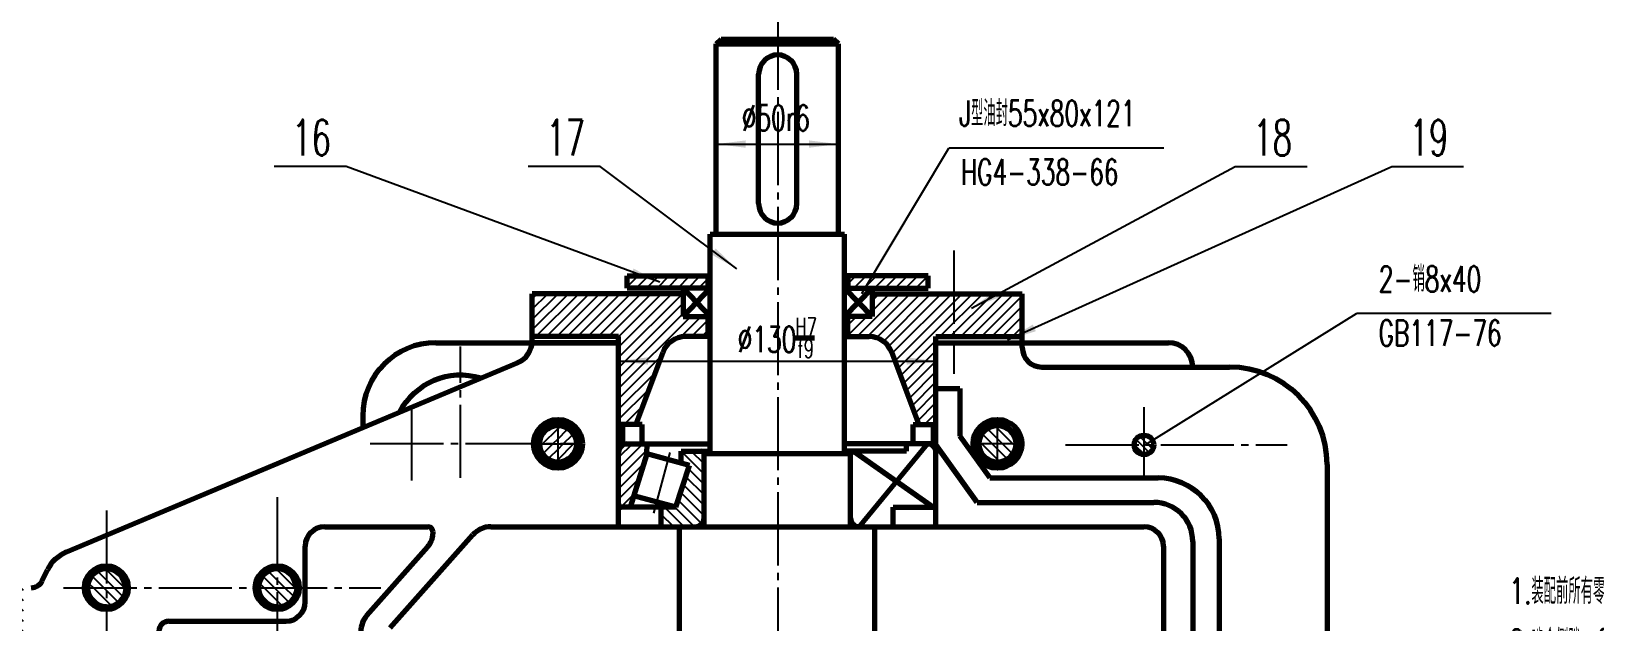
# Model space of a CAD drawing. Header units: millimetres. Extents: x -891 to 891, y -630 to 630.
# Drawn here: x -569 to 71, y -229 to 13 of the extents above; entities that cross this region are included whole.
import ezdxf

# ---------------------------------------------------------------- set-up
doc = ezdxf.new("R2010")
doc.units = ezdxf.units.MM
doc.linetypes.add('EB_DASHDOT', pattern=[39, 30, -3, 3, -3])
for name, color, linetype, lineweight in [('CAXA0', 7, 'Continuous', 70), ('CAXA1', 1, 'EB_DASHDOT', 25), ('CAXA4', 3, 'Continuous', 25), ('CAXA5', 4, 'Continuous', 25)]:
    doc.layers.add(name, color=color, linetype=linetype, lineweight=lineweight)
doc.styles.add('UserTxtStyle1', font='txt', dxfattribs={"width": 0.667, "bigfont": 'gbcbig.shx'})
doc.styles.add('UserTxtStyle5', font='txt', dxfattribs={"width": 0.629288, "bigfont": 'gbcbig.shx'})
doc.styles.add('机械', font='txt', dxfattribs={"width": 0.667, "bigfont": 'gbcbig.shx'})
doc.styles.add('标准', font='SIMFANG.TTF', dxfattribs={"width": 0.667})
doc.dimstyles.new('标准', dxfattribs={"dimscale": 3, "dimtxt": 2.6, "dimasz": 4, "dimexe": 2, "dimexo": 0, "dimtad": 1, "dimdec": 1, "dimdsep": 46, "dimtxsty": '标准', "dimcen": 0, "dimdle": 6, "dimaunit": 1, "dimazin": 2, "dimtfac": 1, "dimtdec": 3, "dimtmove": 0, "dimatfit": 3, "dimfxl": 1, "dimtolj": 1, "dimtzin": 0, "dimarcsym": 0})

# ---------------------------------------------------------------- blocks, each defined once
blk = doc.blocks.new('CAXBLOCK8', base_point=(-263.9, -190.39))
at = {"layer": 'CAXA0', "color": 0, "linetype": 'Continuous', "lineweight": 25}
for p, q in [((-293.9, -168.88), (-303.34, -159.44)), ((-293.9, -164.64), (-299.14, -159.39)), ((-293.92, -160.37), (-294.88, -159.41)), ((-302.5, -164.52), (-303.34, -163.68)), ((-293.9, -177.36), (-301.36, -169.9)), ((-293.9, -173.12), (-300.32, -166.7)), ((-293.9, -185.85), (-303.46, -176.29)), ((-293.9, -181.61), (-302.41, -173.09)), ((-306.33, -190.39), (-311.4, -185.32)), ((-302.08, -190.39), (-310.08, -182.39)), ((-297.84, -190.39), (-305.84, -182.39)), ((-294.78, -189.21), (-304.51, -179.48)), ((-310.57, -190.39), (-311.4, -189.56))]:
    blk.add_line(p, q, dxfattribs=at)
blk = doc.blocks.new('CAXBLOCK9', base_point=(-263.9, -190.39))
at = {"layer": 'CAXA0', "color": 0, "linetype": 'Continuous', "lineweight": 25}
for p, q in [((-318.99, -156.39), (-328.9, -166.3)), ((-323.24, -156.39), (-328.9, -162.05)), ((-317.3, -158.94), (-328.9, -170.54)), ((-318.56, -164.45), (-328.9, -174.78)), ((-320.52, -170.64), (-328.9, -179.03)), ((-322.47, -176.84), (-327.99, -182.36))]:
    blk.add_line(p, q, dxfattribs=at)
blk = doc.blocks.new('CAXBLOCK18', base_point=(152.61, -300))
at = {"layer": 'CAXA0', "linetype": 'Continuous', "lineweight": 25, "attachment_point": 1, "style": 'UserTxtStyle1'}
for s, insert, char_height in [('技术要求', (131.19, -164.31), 21), ('1.装配前所有零件进行清洗，机体内壁涂耐油油漆。', (35.97, -211.52), 10.5), ('2.啮合侧隙 Cn之大小用铅丝来检测，保证侧隙不小于', (35.97, -232.45), 10.5), ('0.17，所有铅丝直径不得大于最小侧隙的二倍。', (35.97, -253.3), 10.5), ('3.用涂色法检验斑点，按齿高和齿长接触斑点都不少于', (35.97, -274.15), 10.5), ('50%。', (35.97, -295.62), 10.5), ('4.调整固定轴承时应留轴向间隙0.05。', (35.97, -315.85), 10.5), ('5。减速器剖分面、各接触面及密封处均不许漏油，剖', (35.97, -336.7), 10.5), ('分面可允许涂密封胶或水玻璃。', (35.97, -357.64), 10.5), ('6.机盖上吊耳钩只用于吊机盖，吊起整机时用机座上的', (35.97, -378.4), 10.5), ('吊钩。', (35.97, -399.6), 10.5), ('7.减速器装45号机油至规定高度。', (35.97, -420.1), 10.5), ('8 . 减速器表面涂灰色油漆。', (35.97, -441.13), 10.5)]:
    blk.add_mtext(s, dxfattribs=dict(at, insert=insert, char_height=char_height))
blk = doc.blocks.new('CAXBLOCK26', base_point=(-305.88, -102.02))
at = {"layer": 'CAXA5', "color": 0, "linetype": 'Continuous', "lineweight": 25}
for p, q in [((-325.4, -92.06), (-320.89, -87.55)), ((-325.4, -87.81), (-325.14, -87.55)), ((-321.65, -92.55), (-316.65, -87.55)), ((-317.41, -92.55), (-312.41, -87.55)), ((-313.17, -92.55), (-308.17, -87.55)), ((-308.92, -92.55), (-303.92, -87.55)), ((-304.68, -92.55), (-299.68, -87.55)), ((-300.44, -92.55), (-295.44, -87.55)), ((-296.2, -92.55), (-292.39, -88.75)), ((-364.26, -109.7), (-349.46, -94.9)), ((-364.26, -105.46), (-353.7, -94.9)), ((-364.26, -101.21), (-357.95, -94.9)), ((-364.26, -96.97), (-362.19, -94.9)), ((-362.74, -112.43), (-345.22, -94.9)), ((-358.5, -112.43), (-340.98, -94.9)), ((-354.26, -112.43), (-336.73, -94.9)), ((-350.01, -112.43), (-332.49, -94.9)), ((-345.77, -112.43), (-328.25, -94.9)), ((-341.53, -112.43), (-324, -94.9)), ((-337.29, -112.43), (-319.76, -94.9)), ((-333.04, -112.43), (-315.52, -94.9)), ((-328.9, -112.52), (-311.28, -94.9)), ((-328.9, -116.77), (-307.03, -94.9)), ((-328.9, -121.01), (-302.79, -94.9)), ((-328.9, -125.25), (-302.4, -98.76)), ((-328.9, -129.5), (-302.4, -103)), ((-328.9, -133.74), (-299.34, -104.18)), ((-303.57, -112.65), (-295.09, -104.18)), ((-299.1, -112.43), (-292.34, -105.67)), ((-294.86, -112.43), (-292.34, -109.91)), ((-328.9, -137.98), (-311.42, -120.5)), ((-328.9, -142.22), (-313.95, -127.27)), ((-328.9, -146.47), (-316.48, -134.04)), ((-326.58, -148.39), (-319.01, -140.82)), ((-322.34, -148.39), (-321.54, -147.59))]:
    blk.add_line(p, q, dxfattribs=at)
blk = doc.blocks.new('CAXBLOCK27', base_point=(-207.57, -115.79))
at = {"layer": 'CAXA5', "color": 0, "linetype": 'Continuous', "lineweight": 25}
for p, q in [((-231.22, -112.43), (-213.7, -94.9)), ((-226.98, -112.43), (-209.45, -94.9)), ((-225.04, -102), (-217.94, -94.9)), ((-225.04, -97.76), (-222.18, -94.9)), ((-223.23, -112.92), (-205.21, -94.9)), ((-220.42, -114.36), (-200.97, -94.9)), ((-218.3, -116.48), (-196.73, -94.9)), ((-216.84, -119.26), (-192.48, -94.9)), ((-215.69, -122.35), (-188.24, -94.9)), ((-214.53, -125.44), (-184, -94.9)), ((-197.28, -112.43), (-179.76, -94.9)), ((-193.04, -112.43), (-175.51, -94.9)), ((-188.79, -112.43), (-171.27, -94.9)), ((-184.55, -112.43), (-167.03, -94.9)), ((-180.31, -112.43), (-163.54, -95.66)), ((-176.06, -112.43), (-163.54, -99.9)), ((-235.1, -112.06), (-227.21, -104.18)), ((-235.1, -107.82), (-231.45, -104.18)), ((-171.82, -112.43), (-163.54, -104.14)), ((-167.58, -112.43), (-163.54, -108.39)), ((-213.38, -128.53), (-198.9, -114.05)), ((-212.23, -131.62), (-198.9, -118.29)), ((-211.07, -134.71), (-198.9, -122.53)), ((-209.92, -137.79), (-198.9, -126.77)), ((-208.77, -140.88), (-198.9, -131.02)), ((-207.61, -143.97), (-198.9, -135.26)), ((-206.46, -147.06), (-198.9, -139.5)), ((-203.55, -148.39), (-198.9, -143.75)), ((-199.3, -148.39), (-198.9, -147.99))]:
    blk.add_line(p, q, dxfattribs=at)
blk = doc.blocks.new('CAXBLOCK28', base_point=(-194.96, -83.22))
at = {"layer": 'CAXA5', "color": 0, "linetype": 'Continuous', "lineweight": 25}
for p, q in [((-235.05, -90.8), (-231.8, -87.55)), ((-232.56, -92.55), (-227.56, -87.55)), ((-228.31, -92.55), (-223.31, -87.55)), ((-224.07, -92.55), (-219.07, -87.55)), ((-219.83, -92.55), (-214.83, -87.55)), ((-215.59, -92.55), (-210.59, -87.55)), ((-211.34, -92.55), (-206.34, -87.55)), ((-207.1, -92.55), (-202.1, -87.55)), ((-202.86, -92.55), (-202.04, -91.73))]:
    blk.add_line(p, q, dxfattribs=at)
blk = doc.blocks.new('CAXBLOCK29', base_point=(-171.68, -160.81))
at = {"layer": 'CAXA5', "color": 0, "linetype": 'Continuous', "lineweight": 25}
for p, q in [((-179.51, -152.77), (-180.36, -151.92)), ((-175.89, -156.39), (-179.51, -152.77)), ((-177.4, -150.64), (-178.24, -149.79)), ((-173.72, -154.32), (-177.4, -150.64)), ((-174.21, -149.58), (-175.25, -148.54)), ((-173.72, -150.07), (-174.21, -149.58)), ((-167.4, -156.39), (-173.72, -150.07)), ((-166.41, -153.14), (-170.47, -149.08)), ((-180.54, -155.99), (-181.59, -154.94)), ((-177.14, -163.63), (-180.95, -159.81)), ((-180.13, -156.39), (-180.54, -155.99)), ((-173.72, -162.8), (-180.13, -156.39)), ((-173.72, -158.56), (-175.89, -156.39)), ((-171.64, -156.39), (-173.72, -154.32)), ((-170.1, -162.18), (-173.72, -158.56)), ((-167.97, -160.07), (-171.64, -156.39)), ((-167.12, -160.92), (-167.97, -160.07)), ((-166.91, -156.88), (-167.4, -156.39)), ((-165.87, -157.93), (-166.91, -156.88)), ((-173.31, -163.21), (-173.72, -162.8)), ((-172.26, -164.26), (-173.31, -163.21)), ((-169.25, -163.03), (-170.1, -162.18))]:
    blk.add_line(p, q, dxfattribs=at)
blk = doc.blocks.new('CAXBLOCK30')
at = {"layer": 'CAXA5', "color": 0, "linetype": 'Continuous', "lineweight": 25}
for p, q in [((-115.48, -153.22), (-110.13, -158.57)), ((-112.99, -152.88), (-109.79, -156.08)), ((-117.72, -156.64), (-113.55, -160.81)), ((-117, -154.53), (-111.43, -160.1))]:
    blk.add_line(p, q, dxfattribs=at)
blk = doc.blocks.new('CAXBLOCK31', base_point=(-355.76, -160.81))
at = {"layer": 'CAXA5', "color": 0, "linetype": 'Continuous', "lineweight": 25}
for p, q in [((-361.03, -153.14), (-356.97, -149.08)), ((-360.04, -156.39), (-353.72, -150.07)), ((-353.72, -150.07), (-353.23, -149.58)), ((-353.72, -154.32), (-350.04, -150.64)), ((-353.23, -149.58), (-352.19, -148.54)), ((-351.55, -156.39), (-347.93, -152.77)), ((-350.04, -150.64), (-349.2, -149.79)), ((-347.93, -152.77), (-347.09, -151.92)), ((-361.57, -157.93), (-360.53, -156.88)), ((-360.53, -156.88), (-360.04, -156.39)), ((-360.32, -160.92), (-359.47, -160.07)), ((-359.47, -160.07), (-355.8, -156.39)), ((-357.34, -162.18), (-353.72, -158.56)), ((-355.8, -156.39), (-353.72, -154.32)), ((-353.72, -158.56), (-351.55, -156.39)), ((-353.72, -162.8), (-347.31, -156.39)), ((-350.3, -163.63), (-346.49, -159.81)), ((-347.31, -156.39), (-346.9, -155.99)), ((-346.9, -155.99), (-345.85, -154.94)), ((-358.19, -163.03), (-357.34, -162.18)), ((-355.18, -164.26), (-354.13, -163.21)), ((-354.13, -163.21), (-353.72, -162.8))]:
    blk.add_line(p, q, dxfattribs=at)
blk = doc.blocks.new('CAXBLOCK32', base_point=(-583.75, -155.47))
at = {"layer": 'CAXA5', "color": 0, "linetype": 'Continuous', "lineweight": 25}
for p, q in [((-602.72, -216.11), (-587.72, -231.11)), ((-599.19, -215.39), (-587.72, -226.87)), ((-594.95, -215.39), (-587.72, -222.62)), ((-590.71, -215.39), (-587.72, -218.38)), ((-585.72, -216.14), (-572.72, -229.14)), ((-582.22, -215.39), (-572.72, -224.9)), ((-577.98, -215.39), (-572.72, -220.65)), ((-573.74, -215.39), (-572.72, -216.41)), ((-602.72, -220.35), (-587.72, -235.35)), ((-585.72, -220.38), (-572.72, -233.38)), ((-602.72, -224.59), (-587.72, -239.59)), ((-602.72, -228.84), (-587.72, -243.84)), ((-585.72, -224.62), (-572.72, -237.62)), ((-585.72, -228.87), (-572.72, -241.87)), ((-602.72, -233.08), (-587.72, -248.08)), ((-585.72, -233.11), (-563.44, -255.39)), ((-602.72, -237.32), (-587.72, -252.32)), ((-602.72, -241.57), (-578.77, -265.52)), ((-585.72, -237.35), (-567.68, -255.39)), ((-585.72, -241.59), (-571.92, -255.39)), ((-602.72, -245.81), (-582.51, -266.02)), ((-585.72, -245.84), (-576.16, -255.39)), ((-569.34, -245.25), (-559.19, -255.39)), ((-565.09, -245.25), (-554.95, -255.39)), ((-560.85, -245.25), (-550.71, -255.39)), ((-556.61, -245.25), (-546.47, -255.39)), ((-552.37, -245.25), (-542.22, -255.39)), ((-548.12, -245.25), (-537.98, -255.39)), ((-543.88, -245.25), (-533.74, -255.39)), ((-539.64, -245.25), (-529.5, -255.39)), ((-535.39, -245.25), (-525.25, -255.39)), ((-531.15, -245.25), (-521.01, -255.39)), ((-526.91, -245.25), (-517.13, -255.03)), ((-522.67, -245.25), (-515.19, -252.72)), ((-518.42, -245.25), (-511.13, -252.55)), ((-511.33, -248.1), (-506.89, -252.55)), ((-507.09, -248.1), (-502.64, -252.55)), ((-502.85, -248.1), (-498.4, -252.55)), ((-498.61, -248.1), (-494.16, -252.55)), ((-494.36, -248.1), (-489.92, -252.55)), ((-490.12, -248.1), (-485.55, -252.67)), ((-485.92, -248.06), (-478.58, -255.39)), ((-483.6, -246.14), (-474.34, -255.39)), ((-480.24, -245.25), (-470.1, -255.39)), ((-476, -245.25), (-465.86, -255.39)), ((-471.76, -245.25), (-461.61, -255.39)), ((-467.51, -245.25), (-457.37, -255.39)), ((-463.27, -245.25), (-453.13, -255.39)), ((-459.03, -245.25), (-448.89, -255.39)), ((-454.78, -245.25), (-444.64, -255.39)), ((-450.54, -245.25), (-440.4, -255.39)), ((-446.3, -245.25), (-436.16, -255.39)), ((-442.06, -245.25), (-431.92, -255.39)), ((-437.81, -245.25), (-421.45, -261.62)), ((-433.57, -245.25), (-421.45, -257.37)), ((-429.33, -245.25), (-421.45, -253.13)), ((-425.09, -245.25), (-421.45, -248.89)), ((-602.72, -250.05), (-585.14, -267.63)), ((-602.72, -254.29), (-586.94, -270.07)), ((-585.72, -250.08), (-580.41, -255.39)), ((-585.72, -254.32), (-584.65, -255.39)), ((-584.65, -255.39), (-575.79, -264.25)), ((-580.41, -255.39), (-575.79, -260.01)), ((-576.16, -255.39), (-575.79, -255.77)), ((-483.54, -254.68), (-482.83, -255.39)), ((-602.72, -258.54), (-587.72, -273.54)), ((-431.15, -256.16), (-422.45, -264.85)), ((-431.15, -260.4), (-426.7, -264.85)), ((-602.72, -262.78), (-587.72, -277.78)), ((-602.72, -267.02), (-587.72, -282.02)), ((-431.15, -264.64), (-430.94, -264.85)), ((-602.72, -271.26), (-597.36, -276.63)), ((-602.72, -275.51), (-601.6, -276.63)), ((-594.04, -279.94), (-587.72, -286.26)), ((-594.04, -284.18), (-590.33, -287.89))]:
    blk.add_line(p, q, dxfattribs=at)
blk = doc.blocks.new('CAXBLOCK37', base_point=(-536.79, -216.05))
at = {"layer": 'CAXA5', "color": 0, "linetype": 'Continuous', "lineweight": 25}
for p, q in [((-544.89, -210.3), (-544.18, -211.01)), ((-544.18, -211.01), (-539.8, -215.39)), ((-542.57, -208.38), (-541.83, -209.12)), ((-541.83, -209.12), (-538.72, -212.23)), ((-539.29, -207.41), (-538.72, -207.98)), ((-538.72, -207.98), (-538.3, -208.41)), ((-538.3, -208.41), (-531.73, -214.97)), ((-546.52, -217.15), (-544.78, -218.89)), ((-546.37, -213.06), (-545.55, -213.88)), ((-545.55, -213.88), (-544.04, -215.39)), ((-544.04, -215.39), (-538.72, -220.71)), ((-539.8, -215.39), (-538.72, -216.47)), ((-538.72, -212.23), (-535.55, -215.39)), ((-538.72, -216.47), (-534.34, -220.85)), ((-535.55, -215.39), (-532.45, -218.5)), ((-531.73, -214.97), (-531.31, -215.39)), ((-531.31, -215.39), (-530.74, -215.96)), ((-544.78, -218.89), (-542.22, -221.45)), ((-542.22, -221.45), (-540.48, -223.2)), ((-538.72, -220.71), (-537.21, -222.23)), ((-537.21, -222.23), (-536.39, -223.05)), ((-534.34, -220.85), (-533.63, -221.56)), ((-532.45, -218.5), (-531.71, -219.24))]:
    blk.add_line(p, q, dxfattribs=at)
blk = doc.blocks.new('CAXBLOCK38', base_point=(-466.79, -216.05))
at = {"layer": 'CAXA5', "color": 0, "linetype": 'Continuous', "lineweight": 25}
for p, q in [((-474.89, -210.3), (-474.18, -211.01)), ((-474.18, -211.01), (-469.8, -215.39)), ((-472.57, -208.38), (-471.83, -209.12)), ((-471.83, -209.12), (-468.72, -212.23)), ((-469.29, -207.41), (-468.72, -207.98)), ((-468.72, -207.98), (-468.3, -208.41)), ((-468.3, -208.41), (-461.73, -214.97)), ((-476.52, -217.15), (-474.78, -218.89)), ((-476.37, -213.06), (-475.55, -213.88)), ((-475.55, -213.88), (-474.04, -215.39)), ((-474.04, -215.39), (-468.72, -220.71)), ((-469.8, -215.39), (-468.72, -216.47)), ((-468.72, -212.23), (-465.55, -215.39)), ((-468.72, -216.47), (-464.34, -220.85)), ((-465.55, -215.39), (-462.45, -218.5)), ((-461.73, -214.97), (-461.31, -215.39)), ((-461.31, -215.39), (-460.74, -215.96)), ((-474.78, -218.89), (-472.22, -221.45)), ((-472.22, -221.45), (-470.48, -223.2)), ((-468.72, -220.71), (-467.21, -222.23)), ((-467.21, -222.23), (-466.39, -223.05)), ((-464.34, -220.85), (-463.63, -221.56)), ((-462.45, -218.5), (-461.71, -219.24))]:
    blk.add_line(p, q, dxfattribs=at)
blk = doc.blocks.new('*CAXBLOCK4950')
at = {"layer": 'CAXA0', "linetype": 'Continuous', "lineweight": 25, "transparency": 16777216}
for points in [[(-288.9, -33.46), (-276.9, -34.96), (-276.9, -31.96)], [(-238.9, -33.46), (-250.9, -34.96), (-250.9, -31.96)]]:
    blk.add_hatch(color=0, dxfattribs=at).paths.add_polyline_path(points, flags=0)
at = {"layer": 'CAXA0', "color": 0, "linetype": 'Continuous', "lineweight": 25, "transparency": 16777216}
for p, q in [((-288.9, -70.39), (-288.9, -27.46)), ((-238.9, -70.39), (-238.9, -27.46)), ((-288.9, -33.46), (-238.9, -33.46))]:
    blk.add_line(p, q, dxfattribs=at)
at = {"layer": 'CAXA0', "color": 0, "linetype": 'Continuous', "lineweight": 25, "transparency": 16777216, "insert": (-278.44, -17.5), "char_height": 10.5, "attachment_point": 1, "style": '机械'}
blk.add_mtext('{%%C}50r6', dxfattribs=at)
blk = doc.blocks.new('*CAXBLOCK5253')
at = {"layer": 'CAXA0', "color": 0, "linetype": 'ByBlock', "lineweight": -2}
blk.add_line((-256.54, -112.95), (-248.72, -112.95), dxfattribs=at)
blk = doc.blocks.new('CAXBLOCK51')
blk.add_blockref('*CAXBLOCK5253', (0, 0))
at = {"color": 0, "attachment_point": 1, "style": '机械'}
for s, insert, char_height in [('{%%C}130', (-280.13, -108.33), 10.5), ('H7', (-256.54, -104.78), 7.425)]:
    blk.add_mtext(s, dxfattribs=dict(at, insert=insert, char_height=char_height))
at = {"insert": (-255.66, -113.69), "char_height": 7.425, "attachment_point": 1, "style": '机械'}
blk.add_mtext('f9', dxfattribs=at)
blk = doc.blocks.new('*CAXBLOCK5051')
at = {"layer": 'CAXA0', "linetype": 'Continuous', "lineweight": 25, "transparency": 16777216}
for points in [[(-328.9, -122.42), (-316.9, -123.92), (-316.9, -120.92)], [(-198.9, -122.42), (-210.9, -123.92), (-210.9, -120.92)]]:
    blk.add_hatch(color=0, dxfattribs=at).paths.add_polyline_path(points, flags=0)
at = {"layer": 'CAXA0', "color": 0, "linetype": 'Continuous', "lineweight": 25, "transparency": 16777216}
for p, q in [((-328.9, -112.43), (-328.9, -128.42)), ((-198.9, -112.43), (-198.9, -128.42)), ((-328.9, -122.42), (-198.9, -122.42))]:
    blk.add_line(p, q, dxfattribs=at)
blk.add_blockref('CAXBLOCK51', (0, 0), dxfattribs=at)
blk = doc.blocks.new('CAXBLOCK107', base_point=(-469.95, -42.61))
at = {"layer": 'CAXA0', "linetype": 'Continuous', "lineweight": 25}
blk.add_hatch(color=0, dxfattribs=at).paths.add_polyline_path([(-312.06, -90.09), (-322.79, -84.52), (-323.83, -87.34)], flags=0)
at = {"layer": 'CAXA0', "color": 0, "linetype": 'Continuous', "lineweight": 25}
for p, q in [((-440.55, -42.61), (-469.95, -42.61)), ((-312.06, -90.09), (-440.55, -42.61))]:
    blk.add_line(p, q, dxfattribs=at)
at = {"layer": 'CAXA0', "color": 0, "linetype": 'Continuous', "lineweight": 25, "insert": (-462.6, -23.5), "char_height": 14.7, "attachment_point": 1, "style": 'UserTxtStyle5'}
blk.add_mtext('16', dxfattribs=at)
blk = doc.blocks.new('CAXBLOCK106', base_point=(-312.06, -90.09))
at = {"layer": 'CAXA0', "color": 0, "linetype": 'ByBlock', "lineweight": -2}
blk.add_blockref('CAXBLOCK107', (-469.95, -42.61), dxfattribs=at)
blk = doc.blocks.new('CAXBLOCK109', base_point=(-365.88, -42.61))
at = {"layer": 'CAXA0', "linetype": 'Continuous', "lineweight": 25}
blk.add_hatch(color=0, dxfattribs=at).paths.add_polyline_path([(-280.45, -84.68), (-289.14, -76.28), (-290.94, -78.68)], flags=0)
at = {"layer": 'CAXA0', "color": 0, "linetype": 'Continuous', "lineweight": 25}
for p, q in [((-336.48, -42.61), (-365.88, -42.61)), ((-280.45, -84.68), (-336.48, -42.61))]:
    blk.add_line(p, q, dxfattribs=at)
at = {"layer": 'CAXA0', "color": 0, "linetype": 'Continuous', "lineweight": 25, "insert": (-358.53, -23.5), "char_height": 14.7, "attachment_point": 1, "style": 'UserTxtStyle5'}
blk.add_mtext('17', dxfattribs=at)
blk = doc.blocks.new('CAXBLOCK108', base_point=(-280.45, -84.68))
at = {"layer": 'CAXA0', "color": 0, "linetype": 'ByBlock', "lineweight": -2}
blk.add_blockref('CAXBLOCK109', (-365.88, -42.61), dxfattribs=at)
blk = doc.blocks.new('CAXBLOCK111', base_point=(-46.92, -42.61))
at = {"layer": 'CAXA0', "linetype": 'Continuous', "lineweight": 25}
blk.add_hatch(color=0, dxfattribs=at).paths.add_polyline_path([(-184.39, -100.71), (-173.11, -96.35), (-174.53, -93.71)], flags=0)
at = {"layer": 'CAXA0', "color": 0, "linetype": 'Continuous', "lineweight": 25}
for p, q in [((-184.39, -100.71), (-76.32, -42.61)), ((-76.32, -42.61), (-46.92, -42.61))]:
    blk.add_line(p, q, dxfattribs=at)
at = {"layer": 'CAXA0', "color": 0, "linetype": 'Continuous', "lineweight": 25, "insert": (-68.97, -23.5), "char_height": 14.7, "attachment_point": 1, "style": 'UserTxtStyle5'}
blk.add_mtext('18', dxfattribs=at)
blk = doc.blocks.new('CAXBLOCK110', base_point=(-184.39, -100.71))
at = {"layer": 'CAXA0', "color": 0, "linetype": 'ByBlock', "lineweight": -2}
blk.add_blockref('CAXBLOCK111', (-46.92, -42.61), dxfattribs=at)
blk = doc.blocks.new('CAXBLOCK113', base_point=(17.15, -42.61))
at = {"layer": 'CAXA0', "linetype": 'Continuous', "lineweight": 25}
blk.add_hatch(color=0, dxfattribs=at).paths.add_polyline_path([(-169.55, -113.78), (-158, -110.2), (-159.24, -107.47)], flags=0)
at = {"layer": 'CAXA0', "color": 0, "linetype": 'Continuous', "lineweight": 25}
for p, q in [((-169.55, -113.78), (-12.25, -42.61)), ((-12.25, -42.61), (17.15, -42.61))]:
    blk.add_line(p, q, dxfattribs=at)
at = {"layer": 'CAXA0', "color": 0, "linetype": 'Continuous', "lineweight": 25, "insert": (-4.9, -23.5), "char_height": 14.7, "attachment_point": 1, "style": 'UserTxtStyle5'}
blk.add_mtext('19', dxfattribs=at)
blk = doc.blocks.new('CAXBLOCK112', base_point=(-169.55, -113.78))
at = {"layer": 'CAXA0', "color": 0, "linetype": 'ByBlock', "lineweight": -2}
blk.add_blockref('CAXBLOCK113', (17.15, -42.61), dxfattribs=at)

msp = doc.modelspace()

# ---------------------------------------------------------------- linework, layer by layer
at = {"layer": 'CAXA0'}
for p, q in [((-288.9, 7.61), (-286.9, 9.61)), ((-288.9, -70.39), (-288.9, 7.61)), ((-288.9, 7.61), (-238.9, 7.61)), ((-286.9, 9.61), (-240.9, 9.61)), ((-238.9, 7.61), (-240.9, 9.61)), ((-238.9, -70.39), (-238.9, 7.61)), ((-271.54, -57.86), (-271.54, -4.85)), ((-255.9, -57.86), (-255.9, -4.85)), ((-291.4, -160.39), (-291.4, -70.39)), ((-291.4, -70.39), (-236.4, -70.39)), ((-236.4, -160.39), (-236.4, -70.39)), ((-325.4, -92.55), (-325.4, -87.55)), ((-325.4, -87.55), (-291.4, -87.55)), ((-292.39, -87.55), (-292.39, -92.55)), ((-202.04, -87.55), (-236.4, -87.55)), ((-235.05, -87.55), (-235.05, -92.55)), ((-202.04, -92.55), (-202.04, -87.55)), ((-302.4, -94.9), (-364.26, -94.9)), ((-364.26, -114), (-364.26, -94.9)), ((-291.4, -92.55), (-325.4, -92.55)), ((-302.4, -92.55), (-302.4, -104.18)), ((-291.4, -92.55), (-302.4, -92.55)), ((-302.4, -92.55), (-291.4, -104.18)), ((-291.4, -92.55), (-302.4, -104.18)), ((-236.4, -92.55), (-225.04, -92.55)), ((-225.04, -92.55), (-236.4, -104.18)), ((-236.4, -92.55), (-225.04, -104.18)), ((-236.4, -92.55), (-202.04, -92.55)), ((-225.04, -92.55), (-225.04, -104.18)), ((-225.04, -94.9), (-163.54, -94.9)), ((-163.54, -116.9), (-163.54, -94.9)), ((-302.4, -104.18), (-291.4, -104.18)), ((-292.34, -104.18), (-292.34, -112.43)), ((-225.04, -104.18), (-236.4, -104.18)), ((-235.1, -104.18), (-235.1, -112.43)), ((-403.72, -114.9), (-328.9, -114.9)), ((-328.9, -112.43), (-364.26, -112.43)), ((-328.9, -114.9), (-364.26, -114.9)), ((-328.9, -190.39), (-328.9, -112.43)), ((-291.4, -112.43), (-301.46, -112.43)), ((-236.4, -112.43), (-226.34, -112.43)), ((-198.9, -190.39), (-198.9, -112.43)), ((-198.9, -112.43), (-163.54, -112.43)), ((-198.9, -114.9), (-163.54, -114.9)), ((-198.9, -114.9), (-103.72, -114.9)), ((-321.84, -148.39), (-310.83, -118.93)), ((-205.96, -148.39), (-216.97, -118.93)), ((-555.09, -200.73), (-370.39, -123.22)), ((-155.54, -124.9), (-78.72, -124.9)), ((-198.9, -133.66), (-189.11, -133.66)), ((-189.11, -133.66), (-189.11, -153.3)), ((-433.72, -144.9), (-433.72, -149.8)), ((-327.34, -148.39), (-328.9, -148.39)), ((-319.19, -148.39), (-327.34, -148.39)), ((-327.34, -148.39), (-327.34, -156.39)), ((-319.19, -156.39), (-319.19, -148.39)), ((-208.25, -156.39), (-208.25, -148.39)), ((-208.25, -148.39), (-198.9, -148.39)), ((-200.1, -148.39), (-200.1, -156.39)), ((-176.84, -170.39), (-189.11, -153.3)), ((-328.9, -181.19), (-328.9, -159.89)), ((-327.34, -156.39), (-319.19, -156.39)), ((-325.4, -156.39), (-291.4, -156.39)), ((-317.34, -160.55), (-317.25, -156.39)), ((-303.34, -164.3), (-303.34, -159.39)), ((-303.34, -159.39), (-291.4, -159.39)), ((-202.4, -156.39), (-236.4, -156.39)), ((-211, -159.39), (-236.4, -159.39)), ((-232.7, -159.39), (-200.1, -182.39)), ((-230.4, -190.39), (-202.4, -156.39)), ((-211, -159.39), (-211, -156.39)), ((-200.1, -156.39), (-208.25, -156.39)), ((-181.97, -180.39), (-198.9, -156.82)), ((-198.9, -181.19), (-198.9, -159.89)), ((-317.34, -160.55), (-324.22, -182.39)), ((-299.84, -165.24), (-317.34, -160.55)), ((-305.46, -182.39), (-299.84, -165.24)), ((-293.9, -160.39), (-233.9, -160.39)), ((-293.9, -190.39), (-293.9, -160.39)), ((-293.9, -186.89), (-293.9, -160.59)), ((-233.9, -190.39), (-233.9, -160.39)), ((-233.9, -186.89), (-233.9, -160.59)), ((-38.72, -164.9), (-38.72, -310.39)), ((-176.84, -170.39), (-107.93, -170.39)), ((-305.46, -182.39), (-322.74, -177.7)), ((-305.46, -182.39), (-327.7, -182.39)), ((-311.4, -190.39), (-311.4, -182.39)), ((-216.4, -190.39), (-216.4, -182.39)), ((-216.4, -182.39), (-200.1, -182.39)), ((-181.97, -180.39), (-109.72, -180.39)), ((-449.24, -190.39), (-407.01, -190.39)), ((-381.17, -190.39), (-198.9, -190.39)), ((-311.4, -190.39), (-263.9, -190.39)), ((-303.9, -190.39), (-223.9, -190.39)), ((-303.9, -366.99), (-303.9, -190.39)), ((-263.9, -190.39), (-216.4, -190.39)), ((-223.9, -366.99), (-223.9, -190.39)), ((-198.9, -190.39), (-113.72, -190.39)), ((-457.24, -221.16), (-457.24, -198.39)), ((-422.4, -231.89), (-388.66, -193.77)), ((-405.01, -192.39), (-405.01, -193.27)), ((-105.72, -198.39), (-105.72, -457.95)), ((-93.72, -196.39), (-93.72, -459.95)), ((-82.93, -195.39), (-82.93, -460.95)), ((-431.98, -226.77), (-407.02, -198.57)), ((-564.96, -212.55), (-562.82, -208.09)), ((-513.17, -229.16), (-465.24, -229.16))]:
    msp.add_line(p, q, dxfattribs=at)
at = {"layer": 'CAXA0', "linetype": 'EB_DASHDOT', "lineweight": 25}
for p, q in [((-353.72, -166.22), (-353.72, -146.56)), ((-173.72, -166.22), (-173.72, -146.56)), ((-363.55, -156.39), (-343.89, -156.39)), ((-163.89, -156.39), (-183.55, -156.39))]:
    msp.add_line(p, q, dxfattribs=at)
at = {"layer": 'CAXA0'}
for centre, radius in [((-353.72, -156.39), 9.99), ((-173.72, -156.39), 9.99), ((-353.72, -156.39), 8), ((-173.72, -156.39), 8), ((-113.72, -156.82), 4), ((-538.72, -215.39), 9), ((-538.72, -215.39), 8), ((-468.72, -215.39), 9), ((-468.72, -215.39), 8)]:
    msp.add_circle(centre, radius, dxfattribs=at)
at = {"layer": 'CAXA0', "linetype": 'Continuous', "lineweight": 25}
for centre in [(-353.72, -156.39), (-173.72, -156.39)]:
    msp.add_circle(centre, 6.83, dxfattribs=at)
at = {"layer": 'CAXA0'}
for centre, radius, start, end in [((-263.54, -4.85), 8, 90, 180), ((-263.9, -4.85), 8, 0, 90), ((-263.54, -57.86), 8, 180, 270), ((-263.9, -57.86), 8, 270, 360), ((-403.72, -144.9), 30, 90, 180), ((-374.26, -114), 10, 292.76409, 0), ((-301.46, -122.43), 10, 90, 159.51742), ((-226.34, -122.43), 10, 20.48258, 90), ((-103.72, -124.9), 10, 0, 90), ((-155.54, -116.9), 8, 180, 270), ((-78.72, -164.9), 40, 0, 90), ((-393.72, -156.25), 28, 72.6976, 152.83059), ((-325.4, -159.89), 3.5, 90, 180), ((-295.1, -160.59), 1.2, 0, 90), ((-232.7, -160.59), 1.2, 90, 180), ((-202.4, -159.89), 3.5, 0, 90), ((-107.93, -195.39), 25, 0, 90), ((-327.7, -181.19), 1.2, 180, 270), ((-200.1, -181.19), 1.2, 270, 360), ((-109.72, -196.39), 16, 0, 90), ((-449.24, -198.39), 8, 90, 180), ((-407.01, -192.39), 2, 0, 90), ((-381.17, -200.39), 10, 90, 138.49057), ((-297.4, -186.89), 3.5, 270, 360), ((-230.4, -186.89), 3.5, 180, 270), ((-113.72, -198.39), 8, 0, 90), ((-413.01, -193.27), 8, 318.49057, 0), ((-549.29, -214.56), 15, 112.76409, 154.42038), ((-569.47, -210.39), 5, 270, 334.42038), ((-465.24, -221.16), 8, 270, 360), ((-513.17, -233.16), 4, 90, 180), ((-424.49, -233.4), 10, 138.49057, 180)]:
    msp.add_arc(centre, radius, start, end, dxfattribs=at)
at = {"layer": 'CAXA0', "linetype": 'Continuous', "lineweight": 25}
for centre in [(-538.72, -215.39), (-468.72, -215.39)]:
    msp.add_arc(centre, 7, 0, 270, dxfattribs=at)
at = {"layer": 'CAXA1'}
for p, q in [((-263.72, 564.75), (-263.72, -583.46)), ((-191.65, -77.16), (-191.65, -127.62)), ((-393.72, -170.34), (-393.72, -116.47)), ((-413.72, -141.41), (-413.72, -173.82)), ((-113.72, -141.41), (-113.72, -173.82)), ((-430.64, -156.25), (-343.93, -156.25)), ((-314.47, -184.86), (-307.81, -160)), ((-145.84, -156.82), (-55.04, -156.82)), ((-468.72, -178.21), (-468.72, -241.44)), ((-538.72, -183.67), (-538.72, -242.83)), ((-556.26, -215.39), (-426.3, -215.39))]:
    msp.add_line(p, q, dxfattribs=at)
at = {"layer": 'CAXA4'}
for p, q in [((-229.33, -94.69), (-193.59, -35.07)), ((-105.62, -35.07), (-193.59, -35.07)), ((-113.69, -157.05), (-26.63, -102.94)), ((53.09, -102.94), (-26.63, -102.94))]:
    msp.add_line(p, q, dxfattribs=at)

# ---------------------------------------------------------------- block references
at = {"layer": 'CAXA0'}
for name, p in [('CAXBLOCK106', (-312.06, -90.09)), ('CAXBLOCK108', (-280.45, -84.68)), ('CAXBLOCK110', (-184.39, -100.71)), ('CAXBLOCK112', (-169.55, -113.78)), ('CAXBLOCK18', (152.61, -300))]:
    msp.add_blockref(name, p, dxfattribs=at)
at = {"layer": 'CAXA5'}
for name, p in [('CAXBLOCK26', (-305.88, -102.02)), ('CAXBLOCK28', (-194.96, -83.22)), ('CAXBLOCK27', (-207.57, -115.79)), ('CAXBLOCK31', (-355.76, -160.81)), ('CAXBLOCK29', (-171.68, -160.81)), ('CAXBLOCK30', (0, 0)), ('CAXBLOCK9', (-263.9, -190.39)), ('CAXBLOCK8', (-263.9, -190.39)), ('CAXBLOCK37', (-536.79, -216.05)), ('CAXBLOCK38', (-466.79, -216.05)), ('CAXBLOCK32', (-583.75, -155.47))]:
    msp.add_blockref(name, p, dxfattribs=at)

# ---------------------------------------------------------------- texts
at = {"layer": 'CAXA4', "linetype": 'Continuous', "lineweight": 25, "char_height": 10.5, "attachment_point": 1, "style": '机械'}
for s, insert in [('J型油封55x80x121', (-189.34, -15.6)), ('HG4-338-66', (-188.67, -39.66)), ('2-销8x40', (-17.55, -83.51)), ('GB117-76', (-17.66, -105.69))]:
    msp.add_mtext(s, dxfattribs=dict(at, insert=insert))

# ---------------------------------------------------------------- dimensions: what is measured, and where the dimension line sits
at = {"layer": 'CAXA4'}
for base, p1, p2, text, picture, middle in [((-268.9, -33.46), (-288.9, -70.39), (-238.9, -70.39), '\\fFangSong_GB2312;φ50r6', '*CAXBLOCK4950', (-263.9, -26.24)), ((-276.9, -122.42), (-328.9, -112.43), (-198.9, -112.43), '\\fFangSong_GB2312;φ130%&H7%/f9', '*CAXBLOCK5051', (-263.9, -112.99))]:
    dim = msp.add_linear_dim(base=base, p1=p1, p2=p2, angle=180, text=text, dimstyle='标准', dxfattribs=at)
    dim.commit()
    dim.dimension.update_dxf_attribs({"geometry": picture, "text_midpoint": middle})

doc.saveas('drawing.dxf')
